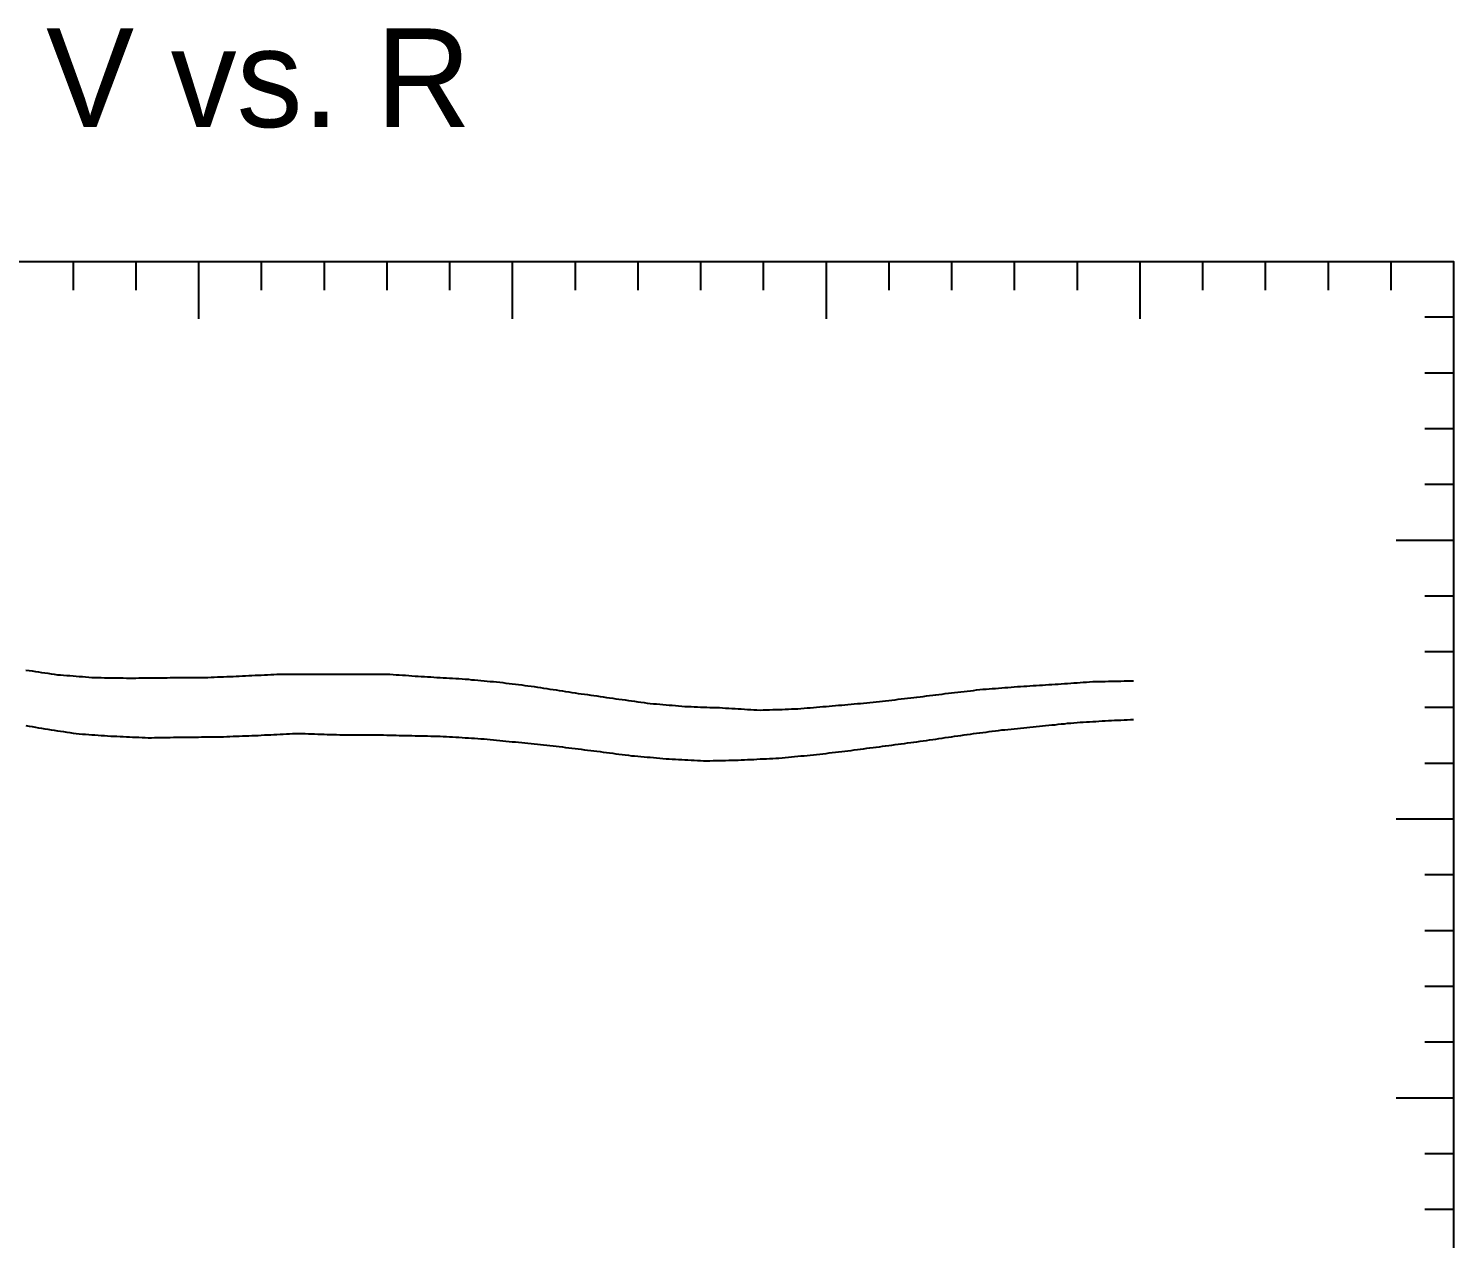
# Model space of a CAD drawing. Extents: x -35 to 291, y -35 to 244.
# Drawn here: x 121 to 280, y 108.8 to 243.8 of the extents above; entities that cross this region are included whole.
import ezdxf

# ---------------------------------------------------------------- set-up
doc = ezdxf.new("R2010")
doc.units = 0

msp = doc.modelspace()

# ---------------------------------------------------------------- linework, layer by layer
at = {"color": 0}
for p, q in [((126, 217.81), (126, 214.61)), ((133, 217.81), (133, 214.61)), ((140, 217.81), (140, 211.41)), ((147, 217.81), (147, 214.61)), ((154, 217.81), (154, 214.61)), ((161, 217.81), (161, 214.61)), ((168, 217.81), (168, 214.61)), ((175, 217.81), (175, 211.41)), ((182, 217.81), (182, 214.61)), ((189, 217.81), (189, 214.61)), ((196, 217.81), (196, 214.61)), ((203, 217.81), (203, 214.61)), ((210, 217.81), (210, 211.41)), ((217, 217.81), (217, 214.61)), ((224, 217.81), (224, 214.61)), ((231, 217.81), (231, 214.61)), ((238, 217.81), (238, 214.61)), ((245, 217.81), (245, 211.41)), ((252, 217.81), (252, 214.61)), ((259, 217.81), (259, 214.61)), ((266, 217.81), (266, 214.61)), ((273, 217.81), (273, 214.61)), ((280, 217.81), (280, 211.41)), ((280, 211.58), (276.8, 211.58)), ((280, 205.36), (276.8, 205.36)), ((280, 199.14), (276.8, 199.14)), ((280, 192.91), (276.8, 192.91)), ((280, 186.69), (273.6, 186.69)), ((280, 180.47), (276.8, 180.47)), ((280, 174.25), (276.8, 174.25)), ((280, 168.02), (276.8, 168.02)), ((280, 161.8), (276.8, 161.8)), ((280, 155.58), (273.6, 155.58)), ((280, 149.35), (276.8, 149.35)), ((280, 143.13), (276.8, 143.13)), ((280, 136.91), (276.8, 136.91)), ((280, 130.68), (276.8, 130.68)), ((280, 124.46), (273.6, 124.46)), ((280, 118.24), (276.8, 118.24)), ((280, 112.01), (276.8, 112.01))]:
    msp.add_line(p, q, dxfattribs=at)
msp.add_lwpolyline([(0, 0), (0, 217.81), (280, 217.81), (280, 0)], close=True, dxfattribs=at)
at = {"color": 1}
msp.add_lwpolyline([(120.75, 172.21), (121.1, 172.16), (121.45, 172.11), (121.8, 172.06), (122.15, 172.01), (122.5, 171.96), (122.85, 171.91), (123.2, 171.86), (123.55, 171.8), (123.9, 171.75), (124.25, 171.7), (124.6, 171.68), (124.95, 171.65), (125.3, 171.62), (125.65, 171.6), (126, 171.57), (126.35, 171.54), (126.7, 171.51), (127.05, 171.48), (127.4, 171.45), (127.75, 171.42), (128.1, 171.39), (128.45, 171.38), (128.8, 171.37), (129.15, 171.37), (129.5, 171.36), (129.85, 171.35), (130.2, 171.35), (130.55, 171.34), (130.9, 171.34), (131.25, 171.33), (131.6, 171.33), (131.95, 171.32), (132.3, 171.31), (132.65, 171.32), (133, 171.32), (133.35, 171.33), (133.7, 171.33), (134.05, 171.33), (134.4, 171.34), (134.75, 171.34), (135.1, 171.35), (135.45, 171.35), (135.8, 171.36), (136.15, 171.36), (136.5, 171.36), (136.85, 171.37), (137.2, 171.37), (137.55, 171.37), (137.9, 171.37), (138.25, 171.37), (138.6, 171.37), (138.95, 171.37), (139.3, 171.38), (139.65, 171.38), (140, 171.38), (140.35, 171.38), (140.7, 171.38), (141.05, 171.4), (141.4, 171.41), (141.75, 171.43), (142.1, 171.44), (142.45, 171.46), (142.8, 171.47), (143.15, 171.49), (143.5, 171.5), (143.85, 171.51), (144.2, 171.53), (144.55, 171.54), (144.9, 171.56), (145.25, 171.58), (145.6, 171.59), (145.95, 171.61), (146.3, 171.63), (146.65, 171.65), (147, 171.66), (147.35, 171.68), (147.7, 171.7), (148.05, 171.72), (148.4, 171.73), (148.75, 171.75), (149.1, 171.76), (149.45, 171.76), (149.8, 171.76), (150.15, 171.76), (150.5, 171.76), (150.85, 171.76), (151.2, 171.76), (151.55, 171.76), (151.9, 171.76), (152.25, 171.76), (152.6, 171.76), (152.95, 171.76), (153.3, 171.76), (153.65, 171.76), (154, 171.76), (154.35, 171.76), (154.7, 171.76), (155.05, 171.76), (155.4, 171.76), (155.75, 171.76), (156.1, 171.76), (156.45, 171.76), (156.8, 171.76), (157.15, 171.76), (157.5, 171.76), (157.85, 171.76), (158.2, 171.76), (158.55, 171.76), (158.9, 171.76), (159.25, 171.76), (159.6, 171.76), (159.95, 171.76), (160.3, 171.76), (160.65, 171.76), (161, 171.76), (161.35, 171.76), (161.7, 171.73), (162.05, 171.7), (162.4, 171.68), (162.75, 171.65), (163.1, 171.63), (163.45, 171.6), (163.8, 171.58), (164.15, 171.55), (164.5, 171.53), (164.85, 171.51), (165.2, 171.48), (165.55, 171.46), (165.9, 171.44), (166.25, 171.42), (166.6, 171.4), (166.95, 171.38), (167.3, 171.36), (167.65, 171.34), (168, 171.32), (168.35, 171.3), (168.7, 171.28), (169.05, 171.26), (169.4, 171.24), (169.75, 171.21), (170.1, 171.18), (170.45, 171.14), (170.8, 171.11), (171.15, 171.08), (171.5, 171.05), (171.85, 171.02), (172.2, 170.98), (172.55, 170.95), (172.9, 170.92), (173.25, 170.89), (173.6, 170.86), (173.95, 170.81), (174.3, 170.77), (174.65, 170.72), (175, 170.68), (175.35, 170.64), (175.7, 170.59), (176.05, 170.55), (176.4, 170.5), (176.75, 170.46), (177.1, 170.41), (177.45, 170.37), (177.8, 170.32), (178.15, 170.27), (178.5, 170.21), (178.85, 170.16), (179.2, 170.1), (179.55, 170.05), (179.9, 169.99), (180.25, 169.94), (180.6, 169.88), (180.95, 169.83), (181.3, 169.77), (181.65, 169.72), (182, 169.66), (182.35, 169.61), (182.7, 169.56), (183.05, 169.52), (183.4, 169.47), (183.75, 169.42), (184.1, 169.37), (184.45, 169.32), (184.8, 169.27), (185.15, 169.22), (185.5, 169.17), (185.85, 169.12), (186.2, 169.07), (186.55, 169.02), (186.9, 168.97), (187.25, 168.93), (187.6, 168.88), (187.95, 168.83), (188.3, 168.78), (188.65, 168.73), (189, 168.68), (189.35, 168.63), (189.7, 168.58), (190.05, 168.53), (190.4, 168.5), (190.75, 168.46), (191.1, 168.43), (191.45, 168.4), (191.8, 168.37), (192.15, 168.34), (192.5, 168.31), (192.85, 168.28), (193.2, 168.25), (193.55, 168.22), (193.9, 168.19), (194.25, 168.16), (194.6, 168.15), (194.95, 168.13), (195.3, 168.12), (195.65, 168.11), (196, 168.09), (196.35, 168.08), (196.7, 168.07), (197.05, 168.05), (197.4, 168.04), (197.75, 168.03), (198.1, 168.02), (198.45, 168), (198.8, 167.98), (199.15, 167.96), (199.5, 167.94), (199.85, 167.92), (200.2, 167.89), (200.55, 167.87), (200.9, 167.85), (201.25, 167.83), (201.6, 167.81), (201.95, 167.78), (202.3, 167.76), (202.65, 167.74), (203, 167.76), (203.35, 167.77), (203.7, 167.79), (204.05, 167.8), (204.4, 167.81), (204.75, 167.82), (205.1, 167.83), (205.45, 167.84), (205.8, 167.86), (206.15, 167.87), (206.5, 167.88), (206.85, 167.89), (207.2, 167.93), (207.55, 167.96), (207.9, 167.99), (208.25, 168.01), (208.6, 168.04), (208.95, 168.07), (209.3, 168.1), (209.65, 168.13), (210, 168.16), (210.35, 168.19), (210.7, 168.22), (211.05, 168.25), (211.4, 168.28), (211.75, 168.31), (212.1, 168.34), (212.45, 168.37), (212.8, 168.41), (213.15, 168.44), (213.5, 168.47), (213.85, 168.5), (214.2, 168.53), (214.55, 168.57), (214.9, 168.6), (215.25, 168.64), (215.6, 168.67), (215.95, 168.71), (216.3, 168.75), (216.65, 168.79), (217, 168.83), (217.35, 168.87), (217.7, 168.91), (218.05, 168.95), (218.4, 168.99), (218.75, 169.03), (219.1, 169.07), (219.45, 169.11), (219.8, 169.15), (220.15, 169.2), (220.5, 169.24), (220.85, 169.28), (221.2, 169.33), (221.55, 169.37), (221.9, 169.41), (222.25, 169.46), (222.6, 169.5), (222.95, 169.54), (223.3, 169.59), (223.65, 169.63), (224, 169.67), (224.35, 169.71), (224.7, 169.75), (225.05, 169.79), (225.4, 169.83), (225.75, 169.87), (226.1, 169.91), (226.45, 169.95), (226.8, 169.99), (227.15, 170.03), (227.5, 170.07), (227.85, 170.09), (228.2, 170.12), (228.55, 170.15), (228.9, 170.17), (229.25, 170.2), (229.6, 170.23), (229.95, 170.26), (230.3, 170.28), (230.65, 170.31), (231, 170.34), (231.35, 170.37), (231.7, 170.39), (232.05, 170.41), (232.4, 170.43), (232.75, 170.46), (233.1, 170.48), (233.45, 170.5), (233.8, 170.52), (234.15, 170.54), (234.5, 170.56), (234.85, 170.59), (235.2, 170.61), (235.55, 170.63), (235.9, 170.65), (236.25, 170.68), (236.6, 170.7), (236.95, 170.73), (237.3, 170.75), (237.65, 170.78), (238, 170.8), (238.35, 170.83), (238.7, 170.85), (239.05, 170.87), (239.4, 170.9), (239.75, 170.92), (240.1, 170.93), (240.45, 170.94), (240.8, 170.94), (241.15, 170.95), (241.5, 170.96), (241.85, 170.97), (242.2, 170.97), (242.55, 170.98), (242.9, 170.99), (243.25, 171), (243.6, 171.01), (243.95, 171.01), (244.3, 171.02)], dxfattribs=at)
at = {"color": 5}
msp.add_lwpolyline([(120.75, 166.03), (121.1, 165.97), (121.45, 165.9), (121.8, 165.84), (122.15, 165.77), (122.5, 165.72), (122.85, 165.66), (123.2, 165.61), (123.55, 165.55), (123.9, 165.5), (124.25, 165.44), (124.6, 165.39), (124.95, 165.34), (125.3, 165.28), (125.65, 165.23), (126, 165.17), (126.35, 165.12), (126.7, 165.1), (127.05, 165.07), (127.4, 165.05), (127.75, 165.02), (128.1, 165), (128.45, 164.97), (128.8, 164.95), (129.15, 164.93), (129.5, 164.9), (129.85, 164.88), (130.2, 164.85), (130.55, 164.83), (130.9, 164.82), (131.25, 164.8), (131.6, 164.79), (131.95, 164.77), (132.3, 164.76), (132.65, 164.74), (133, 164.73), (133.35, 164.71), (133.7, 164.7), (134.05, 164.68), (134.4, 164.67), (134.75, 164.67), (135.1, 164.68), (135.45, 164.68), (135.8, 164.69), (136.15, 164.69), (136.5, 164.7), (136.85, 164.7), (137.2, 164.71), (137.55, 164.71), (137.9, 164.72), (138.25, 164.72), (138.6, 164.73), (138.95, 164.73), (139.3, 164.74), (139.65, 164.74), (140, 164.74), (140.35, 164.75), (140.7, 164.75), (141.05, 164.75), (141.4, 164.76), (141.75, 164.76), (142.1, 164.76), (142.45, 164.77), (142.8, 164.78), (143.15, 164.8), (143.5, 164.81), (143.85, 164.82), (144.2, 164.84), (144.55, 164.85), (144.9, 164.86), (145.25, 164.88), (145.6, 164.89), (145.95, 164.91), (146.3, 164.92), (146.65, 164.93), (147, 164.95), (147.35, 164.97), (147.7, 164.98), (148.05, 165), (148.4, 165.02), (148.75, 165.03), (149.1, 165.05), (149.45, 165.07), (149.8, 165.08), (150.15, 165.1), (150.5, 165.12), (150.85, 165.13), (151.2, 165.15), (151.55, 165.14), (151.9, 165.12), (152.25, 165.11), (152.6, 165.1), (152.95, 165.09), (153.3, 165.07), (153.65, 165.06), (154, 165.05), (154.35, 165.04), (154.7, 165.03), (155.05, 165.01), (155.4, 165.01), (155.75, 164.99), (156.1, 164.99), (156.45, 164.99), (156.8, 164.99), (157.15, 164.99), (157.5, 164.99), (157.85, 164.99), (158.2, 164.99), (158.55, 164.98), (158.9, 164.98), (159.25, 164.99), (159.6, 164.99), (159.95, 164.98), (160.3, 164.97), (160.65, 164.97), (161, 164.96), (161.35, 164.95), (161.7, 164.95), (162.05, 164.94), (162.4, 164.93), (162.75, 164.93), (163.1, 164.92), (163.45, 164.91), (163.8, 164.9), (164.15, 164.89), (164.5, 164.89), (164.85, 164.88), (165.2, 164.87), (165.55, 164.86), (165.9, 164.85), (166.25, 164.84), (166.6, 164.83), (166.95, 164.82), (167.3, 164.81), (167.65, 164.8), (168, 164.78), (168.35, 164.76), (168.7, 164.74), (169.05, 164.71), (169.4, 164.69), (169.75, 164.67), (170.1, 164.64), (170.45, 164.62), (170.8, 164.6), (171.15, 164.58), (171.5, 164.55), (171.85, 164.53), (172.2, 164.5), (172.55, 164.46), (172.9, 164.43), (173.25, 164.39), (173.6, 164.36), (173.95, 164.32), (174.3, 164.29), (174.65, 164.25), (175, 164.22), (175.35, 164.19), (175.7, 164.15), (176.05, 164.12), (176.4, 164.08), (176.75, 164.05), (177.1, 164.01), (177.45, 163.97), (177.8, 163.94), (178.15, 163.9), (178.5, 163.87), (178.85, 163.83), (179.2, 163.79), (179.55, 163.76), (179.9, 163.72), (180.25, 163.68), (180.6, 163.64), (180.95, 163.59), (181.3, 163.55), (181.65, 163.5), (182, 163.46), (182.35, 163.42), (182.7, 163.37), (183.05, 163.33), (183.4, 163.28), (183.75, 163.24), (184.1, 163.2), (184.45, 163.15), (184.8, 163.11), (185.15, 163.06), (185.5, 163.02), (185.85, 162.97), (186.2, 162.93), (186.55, 162.88), (186.9, 162.84), (187.25, 162.79), (187.6, 162.75), (187.95, 162.7), (188.3, 162.66), (188.65, 162.63), (189, 162.6), (189.35, 162.57), (189.7, 162.54), (190.05, 162.51), (190.4, 162.48), (190.75, 162.44), (191.1, 162.41), (191.45, 162.38), (191.8, 162.35), (192.15, 162.32), (192.5, 162.29), (192.85, 162.28), (193.2, 162.26), (193.55, 162.24), (193.9, 162.22), (194.25, 162.21), (194.6, 162.19), (194.95, 162.17), (195.3, 162.15), (195.65, 162.13), (196, 162.11), (196.35, 162.1), (196.7, 162.08), (197.05, 162.1), (197.4, 162.11), (197.75, 162.12), (198.1, 162.12), (198.45, 162.13), (198.8, 162.14), (199.15, 162.15), (199.5, 162.16), (199.85, 162.17), (200.2, 162.17), (200.55, 162.18), (200.9, 162.2), (201.25, 162.22), (201.6, 162.23), (201.95, 162.25), (202.3, 162.27), (202.65, 162.29), (203, 162.3), (203.35, 162.32), (203.7, 162.34), (204.05, 162.36), (204.4, 162.37), (204.75, 162.39), (205.1, 162.42), (205.45, 162.46), (205.8, 162.49), (206.15, 162.52), (206.5, 162.56), (206.85, 162.59), (207.2, 162.63), (207.55, 162.66), (207.9, 162.69), (208.25, 162.73), (208.6, 162.76), (208.95, 162.8), (209.3, 162.84), (209.65, 162.88), (210, 162.92), (210.35, 162.97), (210.7, 163.01), (211.05, 163.05), (211.4, 163.09), (211.75, 163.13), (212.1, 163.17), (212.45, 163.21), (212.8, 163.25), (213.15, 163.3), (213.5, 163.34), (213.85, 163.39), (214.2, 163.43), (214.55, 163.48), (214.9, 163.53), (215.25, 163.57), (215.6, 163.62), (215.95, 163.66), (216.3, 163.71), (216.65, 163.76), (217, 163.8), (217.35, 163.85), (217.7, 163.89), (218.05, 163.94), (218.4, 163.99), (218.75, 164.03), (219.1, 164.08), (219.45, 164.13), (219.8, 164.18), (220.15, 164.22), (220.5, 164.27), (220.85, 164.32), (221.2, 164.37), (221.55, 164.42), (221.9, 164.47), (222.25, 164.52), (222.6, 164.57), (222.95, 164.63), (223.3, 164.68), (223.65, 164.73), (224, 164.78), (224.35, 164.83), (224.7, 164.88), (225.05, 164.93), (225.4, 164.98), (225.75, 165.03), (226.1, 165.07), (226.45, 165.12), (226.8, 165.16), (227.15, 165.21), (227.5, 165.25), (227.85, 165.3), (228.2, 165.34), (228.55, 165.39), (228.9, 165.43), (229.25, 165.48), (229.6, 165.53), (229.95, 165.56), (230.3, 165.59), (230.65, 165.63), (231, 165.66), (231.35, 165.7), (231.7, 165.73), (232.05, 165.77), (232.4, 165.8), (232.75, 165.84), (233.1, 165.87), (233.45, 165.91), (233.8, 165.94), (234.15, 165.98), (234.5, 166.01), (234.85, 166.05), (235.2, 166.09), (235.55, 166.12), (235.9, 166.16), (236.25, 166.2), (236.6, 166.23), (236.95, 166.27), (237.3, 166.3), (237.65, 166.34), (238, 166.38), (238.35, 166.39), (238.7, 166.41), (239.05, 166.43), (239.4, 166.45), (239.75, 166.47), (240.1, 166.49), (240.45, 166.51), (240.8, 166.53), (241.15, 166.55), (241.5, 166.57), (241.85, 166.59), (242.2, 166.61), (242.55, 166.62), (242.9, 166.64), (243.25, 166.65), (243.6, 166.66), (243.95, 166.68), (244.3, 166.69)], dxfattribs=at)
at = {"color": 9}
msp.add_lwpolyline([(120.75, 166.03), (121.1, 165.97), (121.45, 165.9), (121.8, 165.84), (122.15, 165.77), (122.5, 165.72), (122.85, 165.66), (123.2, 165.61), (123.55, 165.55), (123.9, 165.5), (124.25, 165.44), (124.6, 165.39), (124.95, 165.34), (125.3, 165.28), (125.65, 165.23), (126, 165.17), (126.35, 165.12), (126.7, 165.1), (127.05, 165.07), (127.4, 165.05), (127.75, 165.02), (128.1, 165), (128.45, 164.97), (128.8, 164.95), (129.15, 164.93), (129.5, 164.9), (129.85, 164.88), (130.2, 164.85), (130.55, 164.83), (130.9, 164.82), (131.25, 164.8), (131.6, 164.79), (131.95, 164.77), (132.3, 164.76), (132.65, 164.74), (133, 164.73), (133.35, 164.71), (133.7, 164.7), (134.05, 164.68), (134.4, 164.67), (134.75, 164.67), (135.1, 164.68), (135.45, 164.68), (135.8, 164.69), (136.15, 164.69), (136.5, 164.7), (136.85, 164.7), (137.2, 164.71), (137.55, 164.71), (137.9, 164.72), (138.25, 164.72), (138.6, 164.73), (138.95, 164.73), (139.3, 164.74), (139.65, 164.74), (140, 164.74), (140.35, 164.75), (140.7, 164.75), (141.05, 164.75), (141.4, 164.76), (141.75, 164.76), (142.1, 164.76), (142.45, 164.77), (142.8, 164.78), (143.15, 164.8), (143.5, 164.81), (143.85, 164.82), (144.2, 164.84), (144.55, 164.85), (144.9, 164.86), (145.25, 164.88), (145.6, 164.89), (145.95, 164.91), (146.3, 164.92), (146.65, 164.93), (147, 164.95), (147.35, 164.97), (147.7, 164.98), (148.05, 165), (148.4, 165.02), (148.75, 165.03), (149.1, 165.05), (149.45, 165.07), (149.8, 165.08), (150.15, 165.1), (150.5, 165.12), (150.85, 165.13), (151.2, 165.15), (151.55, 165.14), (151.9, 165.12), (152.25, 165.11), (152.6, 165.1), (152.95, 165.09), (153.3, 165.07), (153.65, 165.06), (154, 165.05), (154.35, 165.04), (154.7, 165.03), (155.05, 165.01), (155.4, 165.01), (155.75, 164.99), (156.1, 164.99), (156.45, 164.99), (156.8, 164.99), (157.15, 164.99), (157.5, 164.99), (157.85, 164.99), (158.2, 164.99), (158.55, 164.98), (158.9, 164.98), (159.25, 164.99), (159.6, 164.99), (159.95, 164.98), (160.3, 164.97), (160.65, 164.97), (161, 164.96), (161.35, 164.95), (161.7, 164.95), (162.05, 164.94), (162.4, 164.93), (162.75, 164.93), (163.1, 164.92), (163.45, 164.91), (163.8, 164.9), (164.15, 164.89), (164.5, 164.89), (164.85, 164.88), (165.2, 164.87), (165.55, 164.86), (165.9, 164.85), (166.25, 164.84), (166.6, 164.83), (166.95, 164.82), (167.3, 164.81), (167.65, 164.8), (168, 164.78), (168.35, 164.76), (168.7, 164.74), (169.05, 164.71), (169.4, 164.69), (169.75, 164.67), (170.1, 164.64), (170.45, 164.62), (170.8, 164.6), (171.15, 164.58), (171.5, 164.55), (171.85, 164.53), (172.2, 164.5), (172.55, 164.46), (172.9, 164.43), (173.25, 164.39), (173.6, 164.36), (173.95, 164.32), (174.3, 164.29), (174.65, 164.25), (175, 164.22), (175.35, 164.19), (175.7, 164.15), (176.05, 164.12), (176.4, 164.08), (176.75, 164.05), (177.1, 164.01), (177.45, 163.97), (177.8, 163.94), (178.15, 163.9), (178.5, 163.87), (178.85, 163.83), (179.2, 163.79), (179.55, 163.76), (179.9, 163.72), (180.25, 163.68), (180.6, 163.64), (180.95, 163.59), (181.3, 163.55), (181.65, 163.5), (182, 163.46), (182.35, 163.42), (182.7, 163.37), (183.05, 163.33), (183.4, 163.28), (183.75, 163.24), (184.1, 163.2), (184.45, 163.15), (184.8, 163.11), (185.15, 163.06), (185.5, 163.02), (185.85, 162.97), (186.2, 162.93), (186.55, 162.88), (186.9, 162.84), (187.25, 162.79), (187.6, 162.75), (187.95, 162.7), (188.3, 162.66), (188.65, 162.63), (189, 162.6), (189.35, 162.57), (189.7, 162.54), (190.05, 162.51), (190.4, 162.48), (190.75, 162.44), (191.1, 162.41), (191.45, 162.38), (191.8, 162.35), (192.15, 162.32), (192.5, 162.29), (192.85, 162.28), (193.2, 162.26), (193.55, 162.24), (193.9, 162.22), (194.25, 162.21), (194.6, 162.19), (194.95, 162.17), (195.3, 162.15), (195.65, 162.13), (196, 162.11), (196.35, 162.1), (196.7, 162.08), (197.05, 162.1), (197.4, 162.11), (197.75, 162.12), (198.1, 162.12), (198.45, 162.13), (198.8, 162.14), (199.15, 162.15), (199.5, 162.16), (199.85, 162.17), (200.2, 162.17), (200.55, 162.18), (200.9, 162.2), (201.25, 162.22), (201.6, 162.23), (201.95, 162.25), (202.3, 162.27), (202.65, 162.29), (203, 162.3), (203.35, 162.32), (203.7, 162.34), (204.05, 162.36), (204.4, 162.37), (204.75, 162.39), (205.1, 162.42), (205.45, 162.46), (205.8, 162.49), (206.15, 162.52), (206.5, 162.56), (206.85, 162.59), (207.2, 162.63), (207.55, 162.66), (207.9, 162.69), (208.25, 162.73), (208.6, 162.76), (208.95, 162.8), (209.3, 162.84), (209.65, 162.88), (210, 162.92), (210.35, 162.97), (210.7, 163.01), (211.05, 163.05), (211.4, 163.09), (211.75, 163.13), (212.1, 163.17), (212.45, 163.21), (212.8, 163.25), (213.15, 163.3), (213.5, 163.34), (213.85, 163.39), (214.2, 163.43), (214.55, 163.48), (214.9, 163.53), (215.25, 163.57), (215.6, 163.62), (215.95, 163.66), (216.3, 163.71), (216.65, 163.76), (217, 163.8), (217.35, 163.85), (217.7, 163.89), (218.05, 163.94), (218.4, 163.99), (218.75, 164.03), (219.1, 164.08), (219.45, 164.13), (219.8, 164.18), (220.15, 164.22), (220.5, 164.27), (220.85, 164.32), (221.2, 164.37), (221.55, 164.42), (221.9, 164.47), (222.25, 164.52), (222.6, 164.57), (222.95, 164.63), (223.3, 164.68), (223.65, 164.73), (224, 164.78), (224.35, 164.83), (224.7, 164.88), (225.05, 164.93), (225.4, 164.98), (225.75, 165.03), (226.1, 165.07), (226.45, 165.12), (226.8, 165.16), (227.15, 165.21), (227.5, 165.25), (227.85, 165.3), (228.2, 165.34), (228.55, 165.39), (228.9, 165.43), (229.25, 165.48), (229.6, 165.53), (229.95, 165.56), (230.3, 165.59), (230.65, 165.63), (231, 165.66), (231.35, 165.7), (231.7, 165.73), (232.05, 165.77), (232.4, 165.8), (232.75, 165.84), (233.1, 165.87), (233.45, 165.91), (233.8, 165.94), (234.15, 165.98), (234.5, 166.01), (234.85, 166.05), (235.2, 166.09), (235.55, 166.12), (235.9, 166.16), (236.25, 166.2), (236.6, 166.23), (236.95, 166.27), (237.3, 166.3), (237.65, 166.34), (238, 166.38), (238.35, 166.39), (238.7, 166.41), (239.05, 166.43), (239.4, 166.45), (239.75, 166.47), (240.1, 166.49), (240.45, 166.51), (240.8, 166.53), (241.15, 166.55), (241.5, 166.57), (241.85, 166.59), (242.2, 166.61), (242.55, 166.62), (242.9, 166.64), (243.25, 166.65), (243.6, 166.66), (243.95, 166.68), (244.3, 166.69)], dxfattribs=at)

# ---------------------------------------------------------------- texts
at = {"color": 0}
msp.add_text('V vs. R', height=11, dxfattribs=at).set_placement((123, 232.81))

doc.saveas('drawing.dxf')
